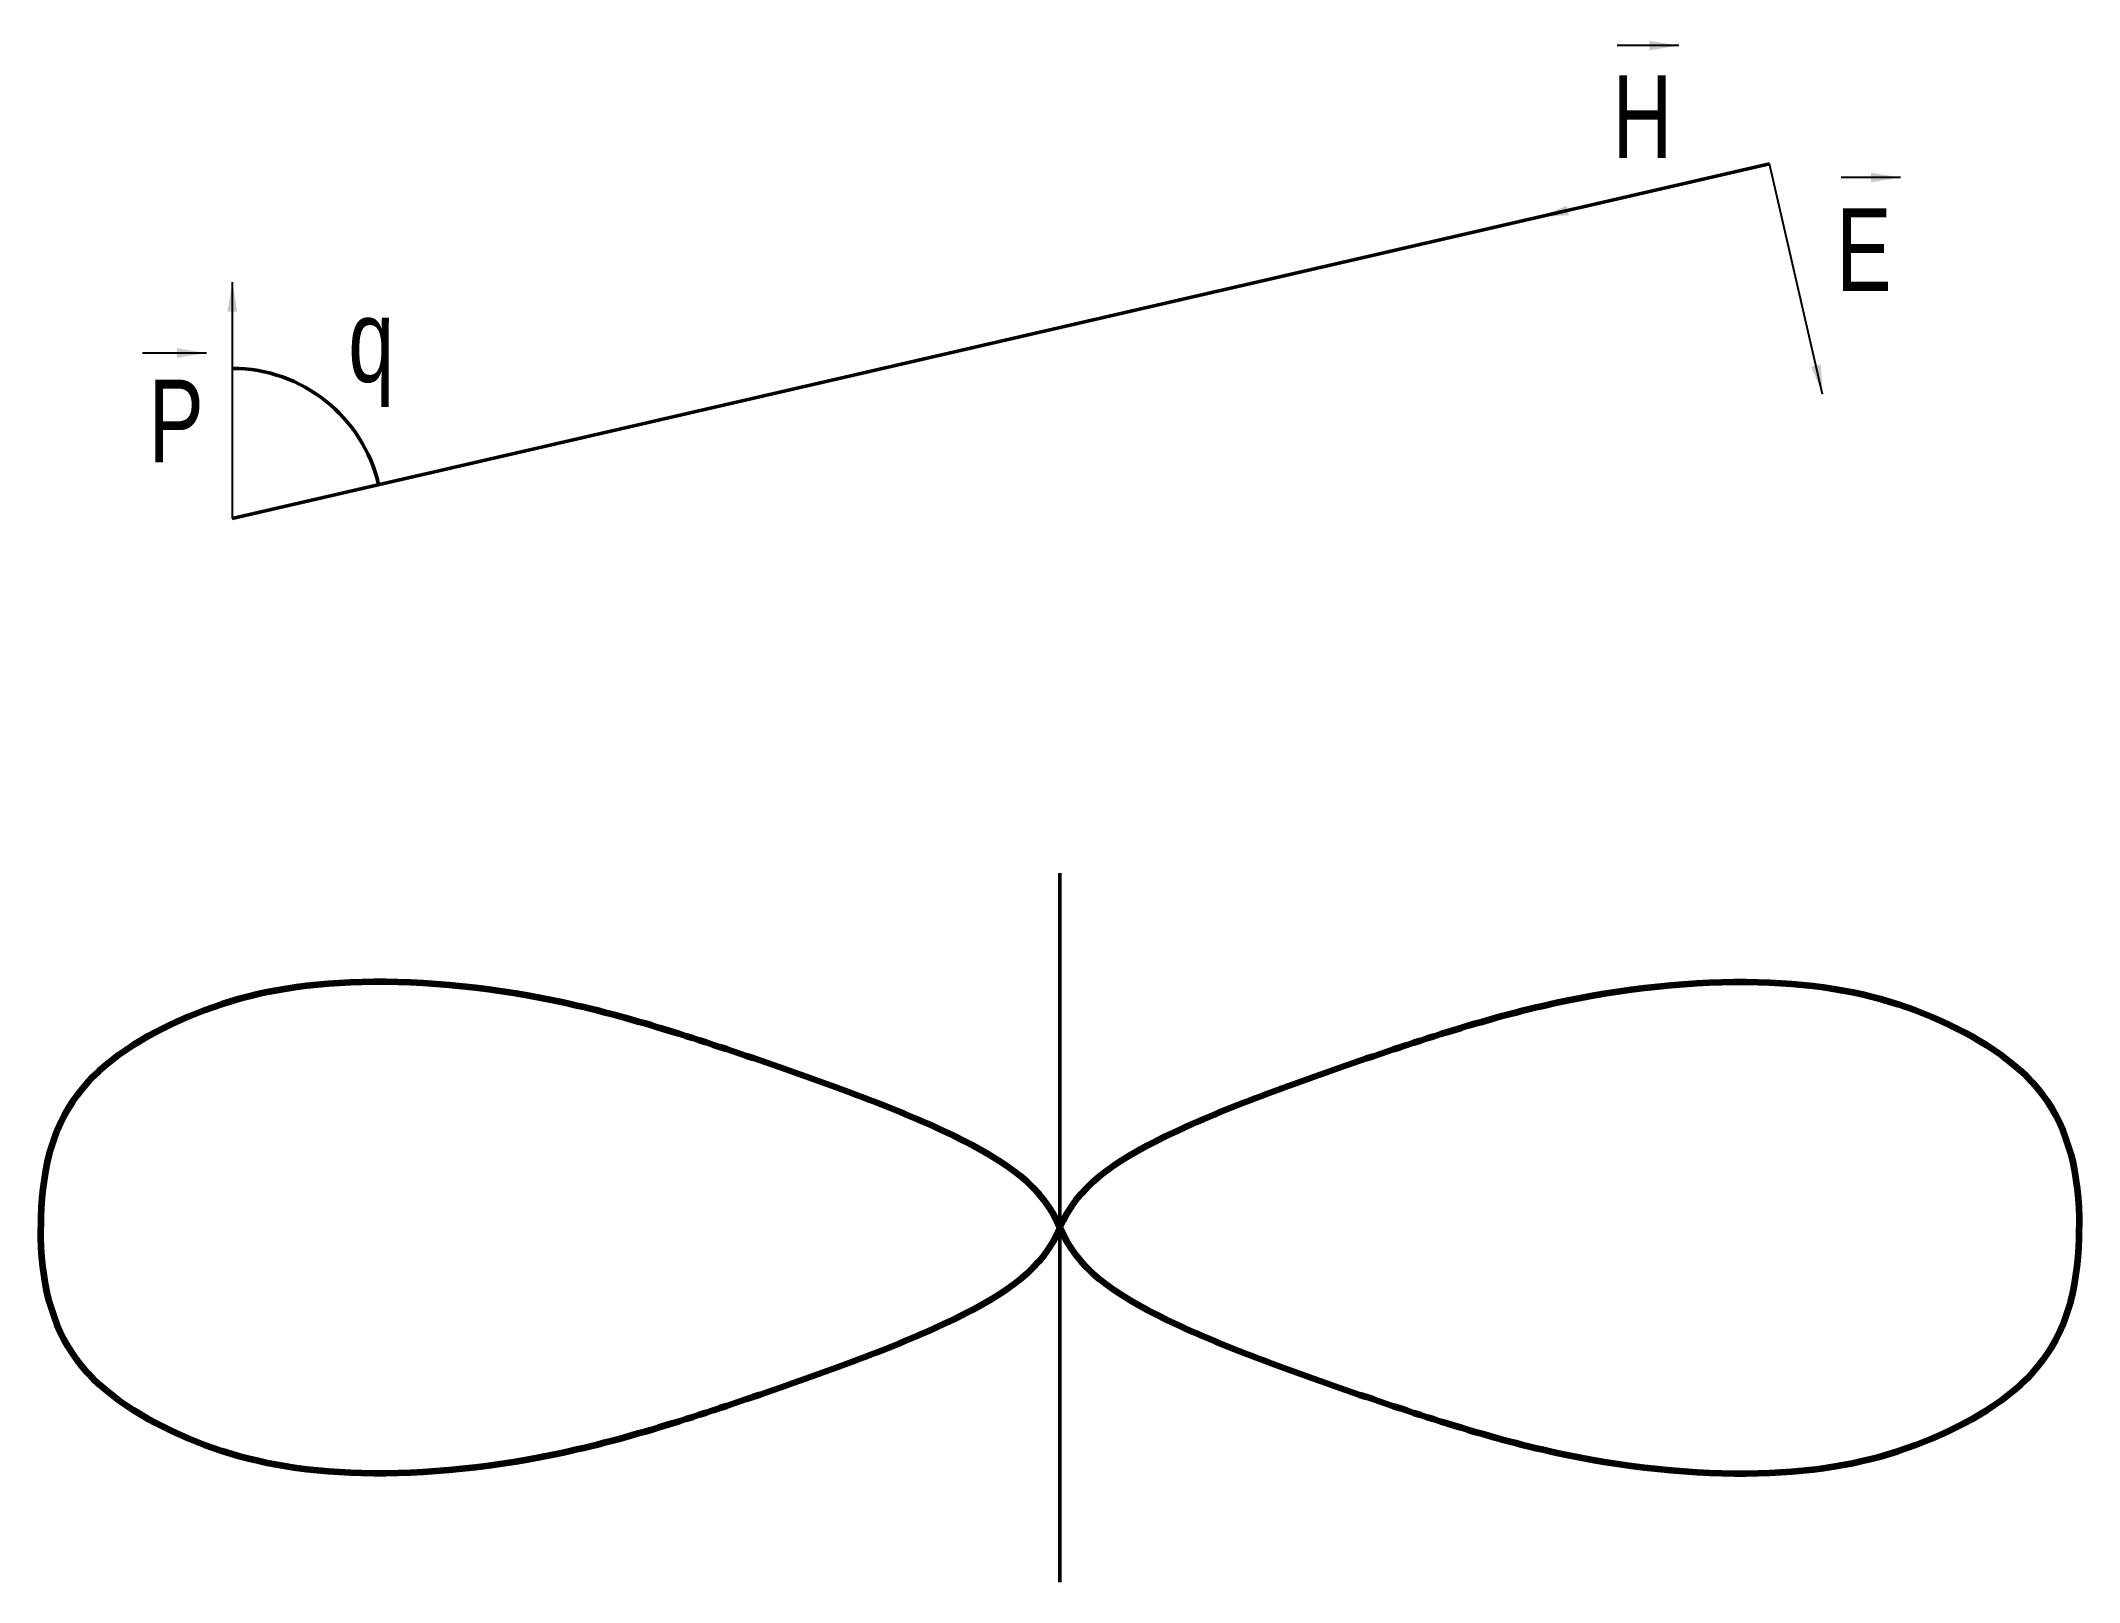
# Model space of a CAD drawing. Header units: millimetres. Extents: x 4 to 176, y -40 to 90.
import ezdxf

# ---------------------------------------------------------------- set-up
doc = ezdxf.new("R2010")
doc.units = ezdxf.units.MM
doc.layers.get('0').update_dxf_attribs({"linetype": 'CONTINUOUS', "lineweight": 0})
doc.styles.get("Standard").update_dxf_attribs({"font": 'txt', "width": 0.75})
doc.dimstyles.get("Standard").update_dxf_attribs({"dimtxt": 2.5, "dimasz": 2.5, "dimexe": 1.25, "dimexo": 0.625, "dimtad": 1, "dimtxsty": 'Standard', "dimcen": 2.5, "dimadec": 0, "dimazin": 0, "dimtfac": 1, "dimtmove": 0, "dimatfit": 3, "dimfxl": 1, "dimarcsym": 0})

msp = doc.modelspace()

# ---------------------------------------------------------------- linework, layer by layer
at = {"lineweight": 50}
for p, q in [((20, 50), (150, 80)), ((90, 20), (90, -40))]:
    msp.add_line(p, q, dxfattribs=at)
msp.add_arc((20, 50), 12.7, 12.9946, 90, dxfattribs=at)
at = {"lineweight": 100}
for points in [[(90, -10), (88.6, -6.6), (82.4, -2.2), (64.8, 4.2), (46.2, 10.2), (28, 11.4), (16, 8.4), (5.6, 2), (3.8, -5.4), (3.8, -10)], [(90, -10), (91.4, -6.6), (97.6, -2.2), (115.2, 4.2), (133.8, 10.2), (152, 11.4), (164, 8.4), (174.4, 2), (176.2, -5.4), (176.2, -10)], [(90, -10), (88.6, -13.4), (82.4, -17.8), (64.8, -24.2), (46.2, -30.2), (28, -31.4), (16, -28.4), (5.6, -22), (3.8, -14.6), (3.8, -10)], [(90, -10), (91.4, -13.4), (97.6, -17.8), (115.2, -24.2), (133.8, -30.2), (152, -31.4), (164, -28.4), (174.4, -22), (176.2, -14.6), (176.2, -10)]]:
    msp.add_open_spline(points, degree=3, dxfattribs=at)

# ---------------------------------------------------------------- texts
at = {"lineweight": 100, "char_height": 7, "width": 100, "attachment_point": 5}
for s, insert in [('H', (139.25, 84)), ('E', (158, 72.75)), ('q', (31.75, 64)), ('P', (15.25, 58.25))]:
    msp.add_mtext(s, dxfattribs=dict(at, insert=insert))

# ---------------------------------------------------------------- leaders
at = {"lineweight": 50}
for points in [[(142.34, 90.01), (137.11, 90.01)], [(161.08, 78.85), (156.06, 78.85)], [(17.82, 64), (12.39, 64)]]:
    msp.add_leader(points, dimstyle='Standard', dxfattribs=at)
at = {"lineweight": 100}
for points in [[(130.52, 75.5), (150, 80)], [(154.5, 60.51), (150, 80)], [(20, 70), (20, 50)]]:
    msp.add_leader(points, dimstyle='Standard', dxfattribs=at)

doc.saveas('drawing.dxf')
